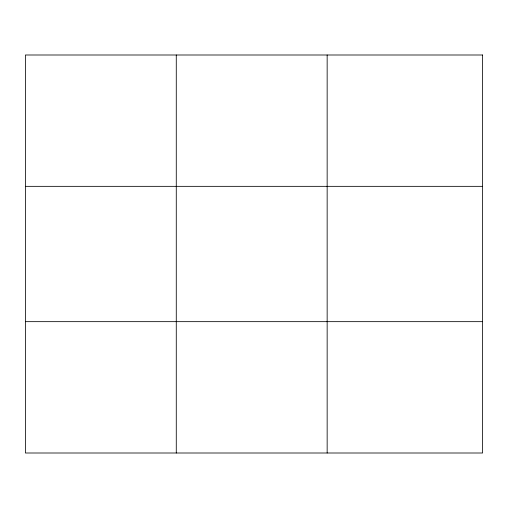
<?xml version="1.0" encoding="UTF-8"?>
<svg xmlns="http://www.w3.org/2000/svg" width="508" height="508" viewBox="0 0 508 508"><rect width="100%" height="100%" fill="white"/><g stroke="black" fill="none" stroke-linecap="round" stroke-linejoin="round"><path stroke-width="0.76" d="M176.276 54.997L176.276 453.003M327.152 54.997L327.152 453.003M25.4 186.341L482.6 186.341M25.4 321.659L482.6 321.659M482.6 54.997L482.6 453.003L25.4 453.003L25.4 54.997L482.6 54.997"/></g></svg>
